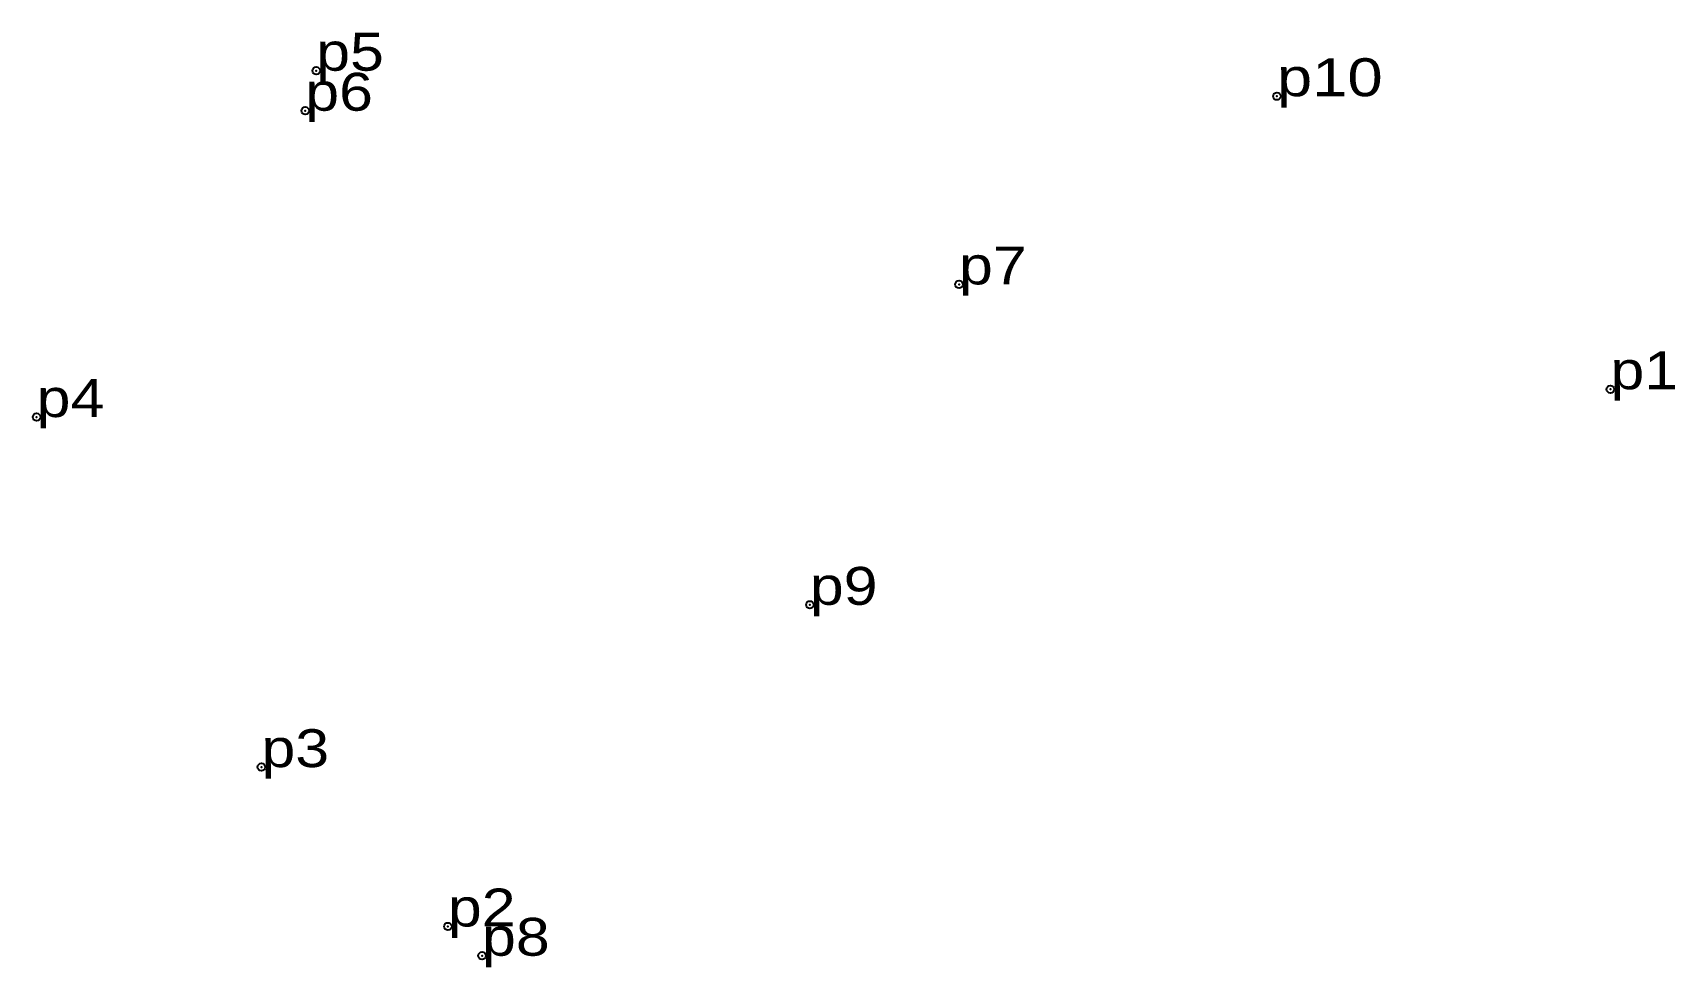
# Model space of a CAD drawing. Header units: metres. Extents: x 547815 to 549522, y 1818498 to 1837376.
# Drawn here: x 549443.8 to 549521.8, y 1821935 to 1821979.3 of the extents above.
import ezdxf

# ---------------------------------------------------------------- set-up
doc = ezdxf.new("R2010")
doc.units = ezdxf.units.M
doc.header["$LTSCALE"] = 0.72
doc.header["$PDMODE"] = 32
doc.header["$PDSIZE"] = 0.36
doc.layers.add('12', color=7, linetype='Continuous')
doc.layers.add('7', color=7, linetype='Continuous')

msp = doc.modelspace()

# ---------------------------------------------------------------- linework, layer by layer
at = {"layer": '7'}
for p in [(549457.27, 1821977.54), (549502.87, 1821976.33), (549456.75, 1821975.64), (549487.78, 1821967.39), (549518.7, 1821962.41), (549444, 1821961.09), (549480.7, 1821952.17), (549454.67, 1821944.46), (549463.52, 1821936.89), (549465.14, 1821935.5)]:
    msp.add_point(p, dxfattribs=at)

# ---------------------------------------------------------------- texts
at = {"layer": '12'}
for s, width, p in [('p5', 1.2, (549457.27, 1821977.54)), ('p10', 1.25, (549502.87, 1821976.33)), ('p6', 1.2, (549456.75, 1821975.64)), ('p7', 1.2, (549487.78, 1821967.39)), ('p1', 1.2, (549518.7, 1821962.41)), ('p4', 1.2, (549444, 1821961.09)), ('p9', 1.2, (549480.7, 1821952.17)), ('p3', 1.2, (549454.67, 1821944.46)), ('p2', 1.2, (549463.52, 1821936.89)), ('p8', 1.2, (549465.14, 1821935.5))]:
    msp.add_text(s, height=1.8, dxfattribs=dict(at, width=width)).set_placement(p)

doc.saveas('drawing.dxf')
